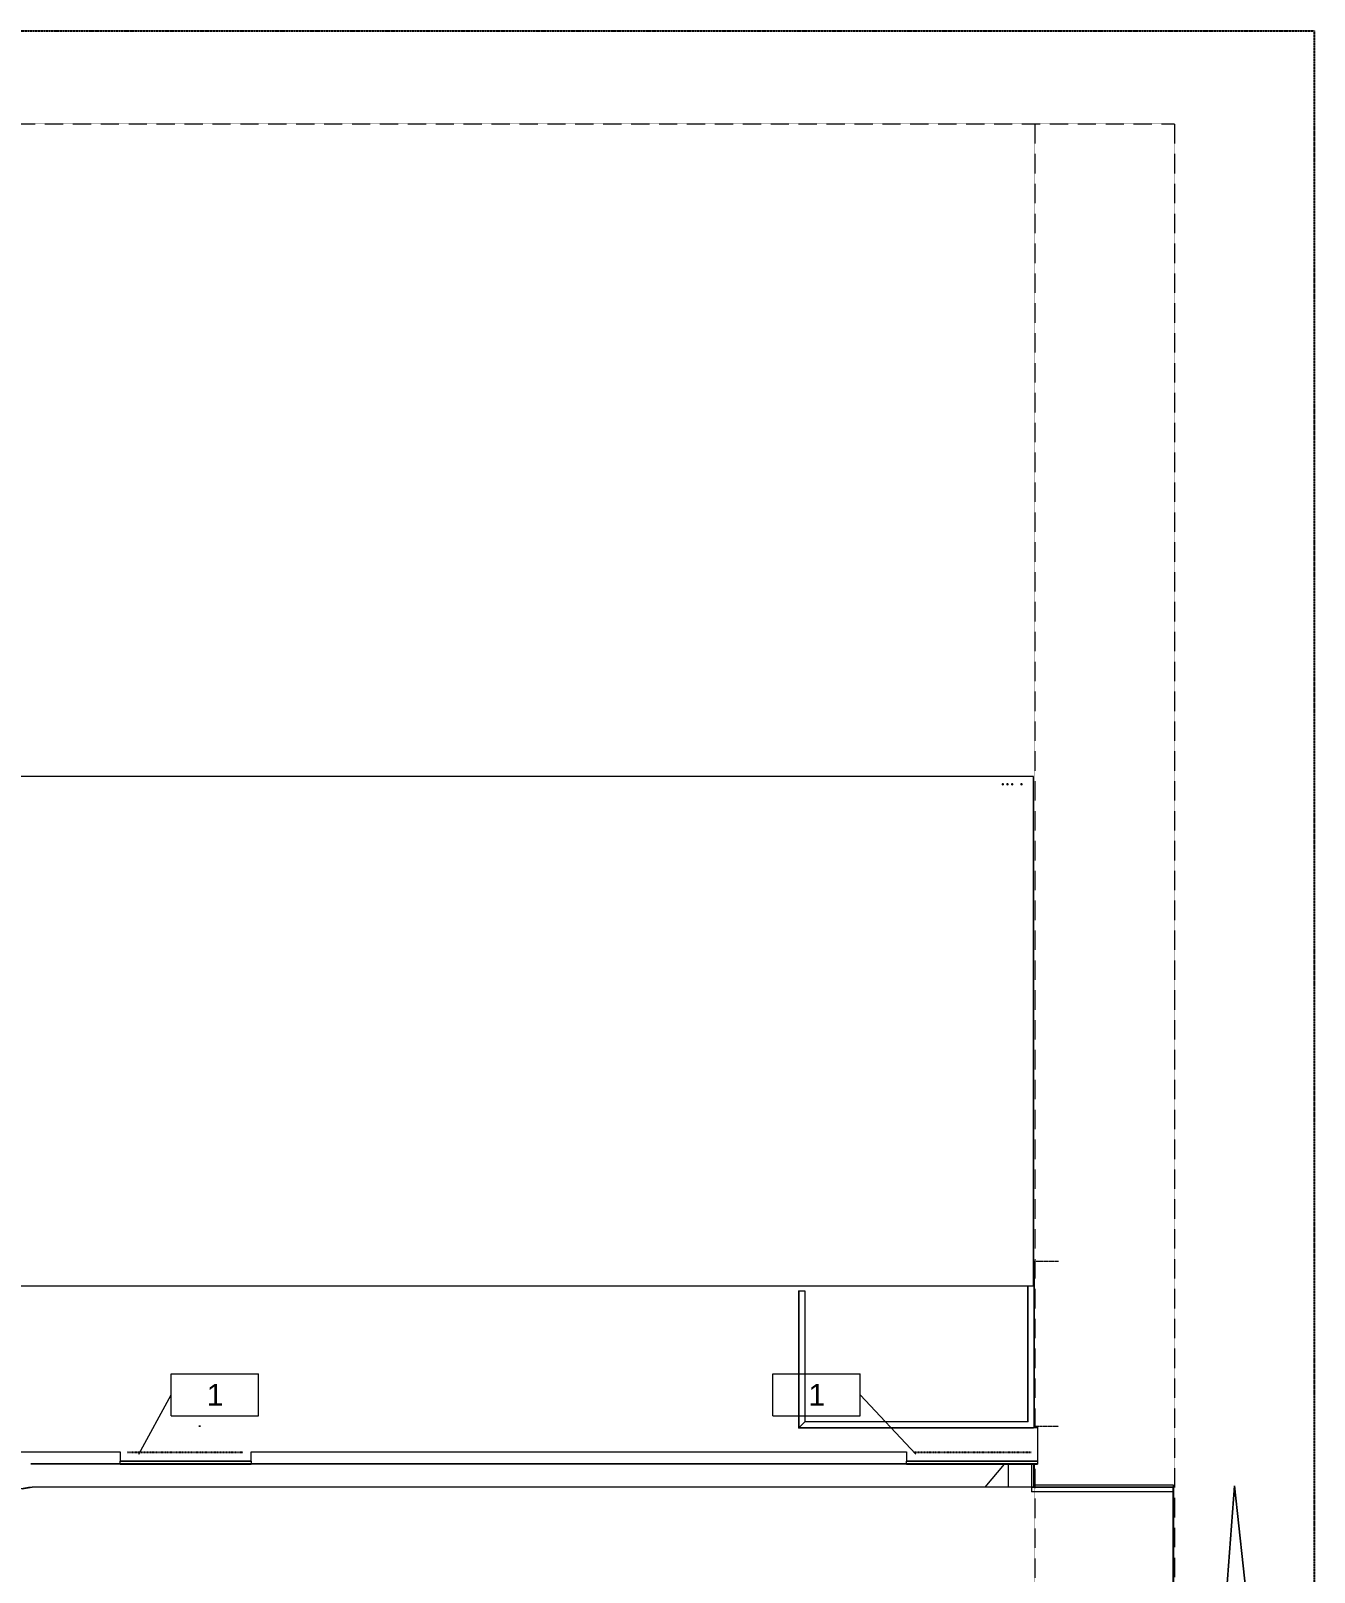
# Model space of a CAD drawing. Header units: inches. Extents: x 3 to 119514, y -26002 to 104775.
# Drawn here: x 23700 to 27008, y -23172 to -19198 of the extents above; entities that cross this region are included whole.
import ezdxf

# ---------------------------------------------------------------- set-up
doc = ezdxf.new("R2010")
doc.units = ezdxf.units.IN
doc.header["$MEASUREMENT"] = 0
for name, pattern in [('Center 1_4_', [0.53125, 0.25, -0.09375, 0.09375, -0.09375]), ('Dash', [0.25, 0.125, -0.125]), ('Dash 1_16_', [0.125, 0.0625, -0.0625]), ('Hidden', [0.28125, 0.1875, -0.09375])]:
    doc.linetypes.add(name, pattern=pattern)
for name, color, linetype, lineweight in [('A-DETL', 90, 'Continuous', 9), ('A-PROP-SBCK', 71, 'Hidden', 15), ('A-ROOF', 132, 'Continuous', 9), ('A-ROOF-OTLN', 132, 'Continuous', 9), ('A-WALL', 113, 'Continuous', 9), ('BMP', 80, 'Continuous', 9), ('C-TOPO', 7, 'Continuous', 9), ('Conc', 7, 'Continuous', 9), ('E-LITE-EQPM-IDEN', 33, 'Continuous', 9), ('E-POWR-DROP', 130, 'Continuous', 9), ('EOP-PR', 4, 'Continuous', 9), ('I-WALL', 2, 'Continuous', 9), ('PROP', 3, 'Center 1_4_', 25), ('S-BEAM', 12, 'Continuous', 9)]:
    doc.layers.add(name, color=color, linetype=linetype, lineweight=lineweight)
doc.styles.add('Arial', font='arial.ttf', dxfattribs={"height": 55.323728})

# ---------------------------------------------------------------- blocks, each defined once
blk = doc.blocks.new('HSS-Hollow Structural Section - HSS1-1_2X1-1_2X1_8 - Obsolete-1395972-Site Lighting Plan')
at = {"layer": 'S-BEAM'}
for p, q in [((26284.4, -22799), (26294.4, -22799)), ((26294.4, -22797.5), (26286.2, -22797.5)), ((26294.4, -22797.5), (26294.4, -22797.8)), ((26294.4, -22797.5), (26294.4, -22797.5)), ((26294.4, -22797.8), (26294.4, -22798.8)), ((26294.4, -22798.8), (26294.4, -22799))]:
    blk.add_line(p, q, dxfattribs=at)
blk = doc.blocks.new('Lighting Fixture Tag - Boxed-976796-Site Lighting Plan')
at = {"layer": 'E-LITE-EQPM-IDEN'}
for p, q in [((-0.1875, 0.0937), (0.1875, 0.0937)), ((-0.1875, -0.0861), (-0.1875, 0.0937)), ((0.1875, -0.0861), (0.1875, 0.0937)), ((-0.1875, -0.0861), (0.1875, -0.0861))]:
    blk.add_line(p, q, dxfattribs=at)

msp = doc.modelspace()

# ---------------------------------------------------------------- hatches: boundary and pattern name
at = {"layer": 'E-POWR-DROP'}
for points in [[(26205.11577, -21143.79245), (26206.77202, -21143.34866), (26207.98448, -21142.1362), (26208.3154, -21141.33729), (26208.3154, -21139.62261), (26207.45807, -21138.13766), (26206.77202, -21137.61124), (26205.11577, -21137.16745), (26204.25844, -21137.28032), (26202.77348, -21138.13766), (26201.91615, -21139.62261), (26201.80327, -21140.47995), (26202.24707, -21142.1362), (26203.45952, -21143.34866)], [(26217.11577, -21143.79245), (26218.77202, -21143.34866), (26219.98448, -21142.1362), (26220.3154, -21141.33729), (26220.3154, -21139.62261), (26219.45807, -21138.13766), (26218.77202, -21137.61124), (26217.11577, -21137.16745), (26216.25844, -21137.28032), (26214.77348, -21138.13766), (26213.91615, -21139.62261), (26213.80327, -21140.47995), (26214.24707, -21142.1362), (26215.45952, -21143.34866)], [(26229.11577, -21143.79245), (26230.77202, -21143.34866), (26231.98448, -21142.1362), (26232.3154, -21141.33729), (26232.3154, -21139.62261), (26231.45807, -21138.13766), (26230.77202, -21137.61124), (26229.11577, -21137.16745), (26228.25844, -21137.28032), (26226.50046, -21138.61056), (26225.91615, -21139.62261), (26225.80327, -21140.47995), (26226.50046, -21142.46643), (26227.45952, -21143.34866)], [(26253.11577, -21143.79245), (26254.77202, -21143.34866), (26255.98448, -21142.1362), (26256.3154, -21141.33729), (26256.3154, -21139.62261), (26255.45807, -21138.13766), (26254.77202, -21137.61124), (26253.11577, -21137.16745), (26252.25844, -21137.28032), (26250.77348, -21138.13766), (26249.91615, -21139.62261), (26249.80327, -21140.47995), (26250.24707, -21142.1362), (26251.45952, -21143.34866)]]:
    msp.add_hatch(color=256, dxfattribs=at).paths.add_polyline_path(points, flags=0)

# ---------------------------------------------------------------- linework, layer by layer
at = {"layer": 'A-DETL', "linetype": 'Dash'}
for p, q in [((26283.89023, -22369.55281), (26348.4857, -22369.55281)), ((26286.20273, -22795.30281), (26348.4857, -22795.30281))]:
    msp.add_line(p, q, dxfattribs=at)
at = {"layer": 'A-DETL', "linetype": 'Dash 1_16_', "lineweight": 25}
for p, q in [((23949.20273, -22862.30281), (24246.39023, -22862.30281)), ((25977.89023, -22862.30281), (26278.39023, -22862.30281))]:
    msp.add_line(p, q, dxfattribs=at)
at = {"layer": 'A-PROP-SBCK'}
for p, q in [((21404.23523, -19438.18055), (26647.51523, -19438.18055)), ((26287.51523, -19438.18055), (26287.51523, -22797.5438)), ((26647.51523, -19438.18055), (26647.51523, -25801.37622)), ((26287.51523, -22893.06183), (26287.51523, -25779.86428))]:
    msp.add_line(p, q, dxfattribs=at)
at = {"layer": 'A-ROOF'}
for p, q in [((26283.89023, -21120.45299), (22778.13923, -21120.45299)), ((26283.89023, -22433.09526), (26283.89023, -21120.45299)), ((22778.13923, -22433.09526), (26283.89023, -22433.09526)), ((26294.39023, -22799.17781), (26284.39023, -22799.17781)), ((26294.39023, -22799.17781), (26294.39023, -22885.61531)), ((22778.14023, -22861.61531), (23930.39023, -22861.61531)), ((23930.39023, -22861.61531), (23930.39023, -22885.61531)), ((23930.39023, -22885.61531), (24267.89023, -22885.61531)), ((24267.89023, -22885.61531), (24267.89023, -22861.61531)), ((24267.89023, -22861.61531), (25956.89023, -22861.61531)), ((25956.89023, -22861.61531), (25956.89023, -22885.61531)), ((25956.89023, -22885.61531), (26294.39023, -22885.61531))]:
    msp.add_line(p, q, dxfattribs=at)
at = {"layer": 'A-ROOF-OTLN'}
for p, q in [((23930.39023, -22893.16462), (23930.39023, -22885.61531)), ((24267.89023, -22885.67781), (23930.39023, -22885.67781)), ((24267.89023, -22885.61531), (24267.89023, -22893.16462)), ((25956.89023, -22893.16462), (25956.89023, -22885.61531)), ((26294.39023, -22885.67781), (25956.89023, -22885.67781)), ((26294.39023, -22885.61531), (26294.39023, -22893.16462)), ((24267.89023, -22892.55281), (23930.39023, -22892.55281)), ((23930.39023, -22893.16462), (24267.89023, -22893.16462)), ((26294.39023, -22892.55281), (25956.89023, -22892.55281)), ((25956.89023, -22893.16462), (26294.39023, -22893.16462))]:
    msp.add_line(p, q, dxfattribs=at)
at = {"layer": 'A-WALL'}
for p, q in [((26283.89023, -22372.92781), (26286.20273, -22372.92781)), ((26285.70273, -22798.30281), (26285.70273, -22372.92781)), ((26286.20273, -22798.30281), (26286.20273, -22372.92781)), ((25678.57773, -22446.67781), (25695.07773, -22446.67781)), ((25678.57773, -22446.67781), (25678.57773, -22800.11531)), ((25679.07773, -22446.67781), (25679.07773, -22799.61531)), ((25694.57773, -22446.67781), (25694.57773, -22784.11531)), ((25695.07773, -22446.67781), (25695.07773, -22783.61531)), ((26269.70273, -22783.61531), (26269.70273, -22433.09526)), ((26270.20273, -22784.11531), (26270.20273, -22433.09526)), ((25678.57773, -22800.11531), (25695.07773, -22783.61531)), ((26284.39023, -22800.11531), (25678.57773, -22800.11531)), ((26284.39023, -22799.61531), (25679.07773, -22799.61531)), ((26270.20273, -22784.11531), (25694.57773, -22784.11531)), ((26269.70273, -22783.61531), (25695.07773, -22783.61531)), ((26284.39023, -22798.30281), (26284.39023, -22800.11531)), ((26286.20273, -22798.30281), (26284.39023, -22798.30281))]:
    msp.add_line(p, q, dxfattribs=at)
at = {"layer": 'BMP'}
for p, q in [((26802.32184, -22948.60768), (26686.9098, -24484.12003)), ((26970.77509, -24504.37125), (26802.32184, -22948.60768))]:
    msp.add_line(p, q, dxfattribs=at)
at = {"layer": 'C-TOPO'}
for p, q in [((23700.11572, -22892.06689), (23930.39023, -22892.06689)), ((23930.39023, -22892.06689), (23700.11572, -22892.06689)), ((24267.89023, -22892.06689), (25956.89023, -22892.06689)), ((25956.89023, -22892.06689), (24267.89023, -22892.06689)), ((26284.88965, -22893.06133), (26284.88965, -22952.06689)), ((26284.88965, -22952.06689), (26284.88965, -22893.06133)), ((23703.90381, -22952.06689), (23678.12109, -22956.4248)), ((23678.12109, -22956.4248), (23703.90381, -22952.06689)), ((26644.51465, -22952.06689), (23703.90381, -22952.06689)), ((26284.88965, -22952.06689), (23703.90381, -22952.06689)), ((26284.88965, -22952.06689), (26644.51465, -22952.06689)), ((26644.51465, -22952.06689), (26644.51465, -24380.06689)), ((26644.51465, -24380.06689), (26644.51465, -22952.06689)), ((26686.91016, -24484.12061), (26802.32227, -22948.6084)), ((26802.32227, -22948.6084), (26686.91016, -24484.12061)), ((26802.32227, -22948.6084), (26970.77637, -24504.37061)), ((26970.77637, -24504.37061), (26802.32227, -22948.6084))]:
    msp.add_line(p, q, dxfattribs=at)
at = {"layer": 'Conc'}
for p, q in [((23700.11605, -22892.06748), (23930.39023, -22892.06748)), ((24267.89023, -22892.06748), (25956.89023, -22892.06748)), ((26278.89023, -22893.06018), (26278.89023, -22964.06748)), ((26284.89023, -22893.06133), (26284.89023, -22946.06748)), ((26158.89344, -22952.06748), (23703.90309, -22952.06748)), ((26644.51523, -22964.06748), (26278.89023, -22964.06748))]:
    msp.add_line(p, q, dxfattribs=at)
at = {"layer": 'E-LITE-EQPM-IDEN'}
for p, q in [((23978.39023, -22867.58782), (24062.20684, -22714.62514)), ((25980.89023, -22867.58782), (25837.77326, -22714.62514))]:
    msp.add_line(p, q, dxfattribs=at)
at = {"layer": 'EOP-PR'}
for p, q in [((26208.19495, -22892.90567), (26158.89344, -22952.06748)), ((26218.89344, -22892.98248), (26218.89344, -22952.06748)), ((26278.89023, -22952.06748), (26158.89344, -22952.06748)), ((26278.89023, -22952.06748), (26644.51523, -22952.06748)), ((26284.89023, -22946.06748), (26644.51523, -22946.06748)), ((26644.51523, -22946.06748), (26644.51523, -24380.06748))]:
    msp.add_line(p, q, dxfattribs=at)
msp.add_arc((23750.97277, -23308.97705), 360, 97.51288256, 110, dxfattribs=at)
at = {"layer": 'I-WALL'}
for p, q in [((24132.95273, -22795.42781), (24132.95273, -22795.30281)), ((24137.70273, -22795.30281), (24132.95273, -22795.30281)), ((24132.95273, -22795.42781), (24137.70273, -22795.42781)), ((24137.70273, -22795.30281), (24137.70273, -22795.42781))]:
    msp.add_line(p, q, dxfattribs=at)
at = {"layer": 'PROP'}
for p, q in [((20984.23523, -19198.18055), (27007.51523, -19198.18055)), ((27007.51523, -19198.18055), (27007.51523, -25943.10222))]:
    msp.add_line(p, q, dxfattribs=at)

# ---------------------------------------------------------------- block references
at = {"layer": 'E-LITE-EQPM-IDEN', "xscale": 599.9999999999994, "yscale": 599.9999999999994, "zscale": 599.9999999999994}
for p in [(24174.70684, -22716.91508), (25725.27326, -22716.91508)]:
    msp.add_blockref('Lighting Fixture Tag - Boxed-976796-Site Lighting Plan', p, dxfattribs=at)
at = {"layer": 'S-BEAM'}
msp.add_blockref('HSS-Hollow Structural Section - HSS1-1_2X1-1_2X1_8 - Obsolete-1395972-Site Lighting Plan', (0, 0), dxfattribs=at)

# ---------------------------------------------------------------- texts
at = {"layer": 'E-LITE-EQPM-IDEN', "char_height": 55.32373, "width": 51.3, "attachment_point": 2, "line_spacing_factor": 0.938532, "style": 'Arial'}
for insert in [(24174.90802, -22686.60101), (25725.47444, -22686.60101)]:
    msp.add_mtext('1', dxfattribs=dict(at, insert=insert))

doc.saveas('drawing.dxf')
